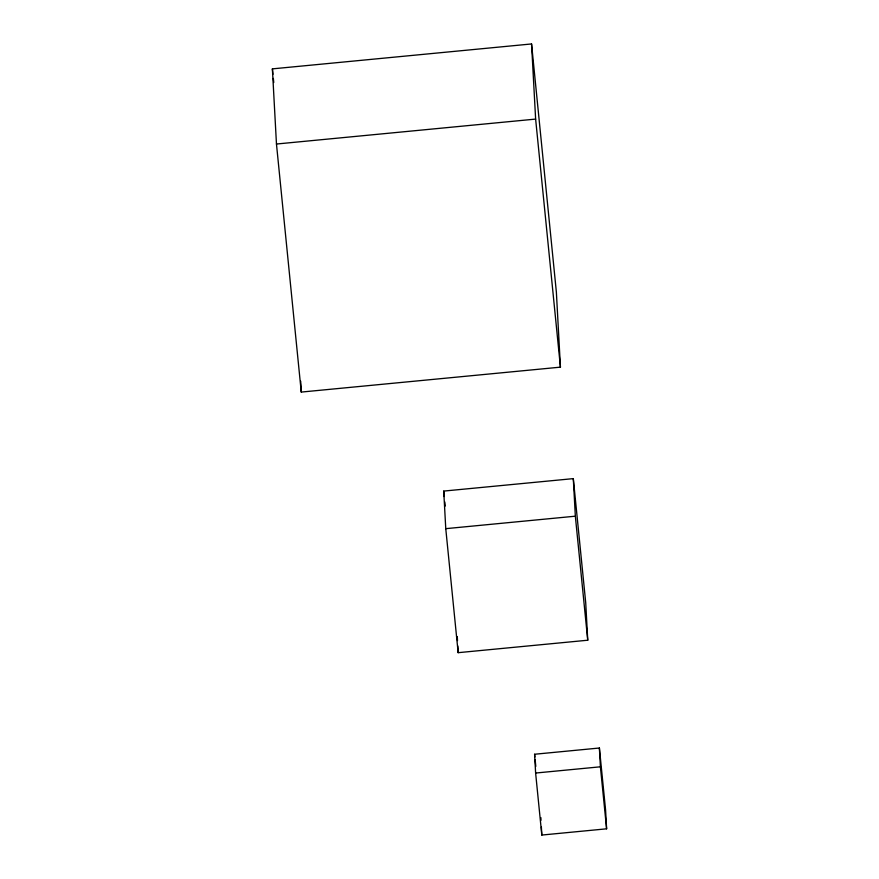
<?xml version="1.0" encoding="UTF-8"?>
<svg xmlns="http://www.w3.org/2000/svg" width="879" height="879" viewBox="0 0 879 879"><rect width="100%" height="100%" fill="white"/><g stroke="black" fill="none" stroke-linecap="round" stroke-linejoin="round"><path stroke-width="1.32" d="M272.391 68.87L531.553 43.95L556.363 292.004L560.439 367.147L301.266 392.078L276.467 144.024L272.391 68.87L272.94 74.33M276.467 144.024L535.63 119.094L531.553 43.95M443.719 491.086L573.306 478.626L585.711 602.653L587.743 640.22L458.168 652.679L445.763 528.664L443.719 491.086L444.269 496.536M445.763 528.664L575.338 516.193L573.306 478.626M534.597 754.248L599.39 748.018L605.587 810.031L606.609 828.82L541.816 835.05L535.619 773.037L534.597 754.248L534.871 756.951M535.619 773.037L600.401 766.807L599.39 748.018M535.63 119.094L560.439 367.147M575.338 516.193L587.743 640.22M600.401 766.807L606.609 828.82M535.135 759.643L535.805 766.378M444.818 501.986L445.224 506.073M273.347 78.418L273.754 82.505M540.871 817.602L541.014 820.294M541.376 826.996L541.816 835.05M457.289 636.583L457.509 640.604M457.805 645.977L458.168 652.679M300.684 381.145L301.266 392.078"/></g></svg>
